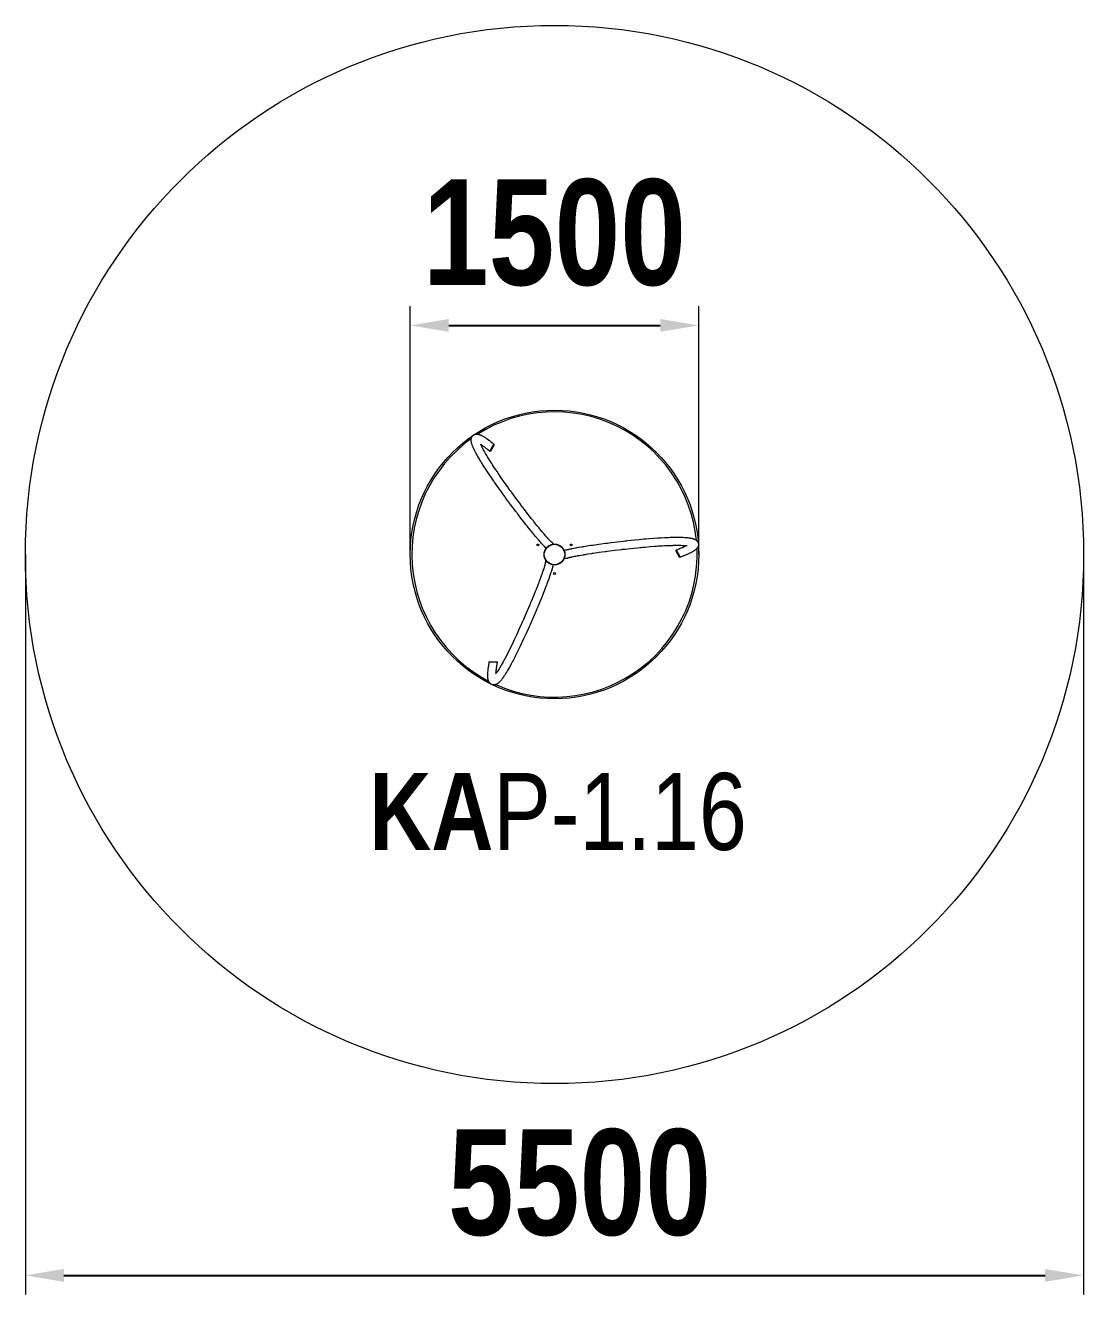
# Model space of a CAD drawing. Header units: millimetres. Extents: x -2750 to 2750, y -3847 to 2750.
import ezdxf

# ---------------------------------------------------------------- set-up
doc = ezdxf.new("R2010")
doc.units = ezdxf.units.MM
doc.layers.add('DiKom', color=7, linetype='Continuous')
doc.styles.add('style1', font='arialbd.ttf', dxfattribs={"width": 0.8})
doc.dimstyles.new('1-50', dxfattribs={"dimtxt": 550, "dimasz": 200, "dimexe": 100, "dimexo": 0, "dimgap": 200, "dimtad": 1, "dimtxsty": 'style1', "dimcen": 200, "dimclrd": 7, "dimclre": 7, "dimclrt": 7, "dimadec": 1, "dimazin": 2, "dimtfac": 1, "dimtmove": 0, "dimatfit": 2, "dimfxl": 1, "dimlwd": 25, "dimlwe": 18, "dimarcsym": 0})

# ---------------------------------------------------------------- blocks, each defined once
blk = doc.blocks.new('*D35')
at = {"layer": 'Defpoints', "color": 0, "transparency": 16777216}
for p in [(749.9, 1190.7), (-750.1, 0), (749.9, 0)]:
    blk.add_point(p, dxfattribs=at)
at = {"layer": 'DiKom', "color": 7, "lineweight": 18, "transparency": 16777216}
for p, q in [((-750.1, 0), (-750.1, 1290.7)), ((749.9, 0), (749.9, 1290.7))]:
    blk.add_line(p, q, dxfattribs=at)
at = {"layer": 'DiKom', "color": 7, "lineweight": 25, "transparency": 16777216}
blk.add_line((-550.1, 1190.7), (549.9, 1190.7), dxfattribs=at)
at = {"layer": 'DiKom', "color": 7, "transparency": 16777216}
for points in [[(-550.1, 1224), (-550.1, 1157.4), (-750.1, 1190.7)], [(549.9, 1224), (549.9, 1157.4), (749.9, 1190.7)]]:
    blk.add_solid(points, dxfattribs=at)
at = {"layer": 'DiKom', "color": 7, "transparency": 16777216, "insert": (-0.1, 1671.5), "char_height": 550, "attachment_point": 5, "style": 'style1'}
blk.add_mtext('1500', dxfattribs=at)
blk = doc.blocks.new('*D37')
at = {"layer": 'Defpoints', "color": 0, "transparency": 16777216}
for p in [(-2750.1, 0), (2749.9, 0), (2749.9, -3746.6)]:
    blk.add_point(p, dxfattribs=at)
at = {"layer": 'DiKom', "color": 7, "lineweight": 18, "transparency": 16777216}
for p, q in [((-2750.1, 0), (-2750.1, -3846.6)), ((2749.9, 0), (2749.9, -3846.6))]:
    blk.add_line(p, q, dxfattribs=at)
at = {"layer": 'DiKom', "color": 7, "lineweight": 25, "transparency": 16777216}
blk.add_line((-2550.1, -3746.6), (2549.9, -3746.6), dxfattribs=at)
at = {"layer": 'DiKom', "color": 7, "transparency": 16777216}
for points in [[(-2550.1, -3713.3), (-2550.1, -3780), (-2750.1, -3746.6)], [(2549.9, -3713.3), (2549.9, -3780), (2749.9, -3746.6)]]:
    blk.add_solid(points, dxfattribs=at)
at = {"layer": 'DiKom', "color": 7, "transparency": 16777216, "insert": (130.3, -3265.8), "char_height": 550, "attachment_point": 5, "style": 'style1'}
blk.add_mtext('5500', dxfattribs=at)

msp = doc.modelspace()

# ---------------------------------------------------------------- linework, layer by layer
at = {"layer": 'DiKom', "color": 7, "linetype": 'Continuous', "lineweight": 15}
for p, q in [((-433.346, 595.826), (-433.312, 597.217)), ((-433.346, 595.141), (-433.346, 595.826)), ((-433.342, 594.801), (-433.346, 595.141)), ((-433.339, 594.632), (-433.342, 594.801)), ((-433.337, 594.547), (-433.339, 594.632)), ((-433.285, 593.133), (-433.337, 594.547)), ((-433.312, 597.217), (-433.225, 598.66)), ((-433.225, 598.66), (-433.218, 598.741)), ((-433.218, 598.741), (-433.205, 598.903)), ((-433.205, 598.903), (-433.176, 599.23)), ((-433.176, 599.23), (-433.108, 599.889)), ((-433.108, 599.889), (-432.931, 601.23)), ((-432.931, 601.23), (-432.709, 602.531)), ((-432.709, 602.531), (-432.694, 602.61)), ((-432.694, 602.61), (-432.664, 602.767)), ((-432.664, 602.767), (-432.6, 603.082)), ((-432.6, 603.082), (-432.461, 603.717)), ((-432.461, 603.717), (-432.139, 605.006)), ((-432.139, 605.006), (-431.737, 606.358)), ((-431.737, 606.358), (-431.713, 606.433)), ((-431.713, 606.433), (-431.664, 606.583)), ((-431.664, 606.583), (-431.562, 606.885)), ((-431.562, 606.885), (-431.347, 607.492)), ((-431.347, 607.492), (-430.869, 608.716)), ((-430.869, 608.716), (-430.347, 609.893)), ((-430.347, 609.893), (-430.315, 609.963)), ((-430.315, 609.963), (-430.249, 610.101)), ((-430.249, 610.101), (-430.114, 610.379)), ((-430.114, 610.379), (-429.833, 610.935)), ((-429.833, 610.935), (-429.223, 612.045)), ((-429.223, 612.045), (-428.552, 613.148)), ((-428.552, 613.148), (-428.511, 613.212)), ((-428.511, 613.212), (-428.428, 613.339)), ((-428.428, 613.339), (-428.261, 613.592)), ((-428.261, 613.592), (-427.915, 614.097)), ((-427.915, 614.097), (-427.182, 615.095)), ((-427.182, 615.095), (-426.35, 616.122)), ((-426.35, 616.122), (-426.3, 616.18)), ((-426.3, 616.18), (-426.2, 616.296)), ((-426.2, 616.296), (-425.998, 616.527)), ((-425.998, 616.527), (-425.584, 616.984)), ((-425.584, 616.984), (-424.721, 617.874)), ((-424.721, 617.874), (-423.7, 618.829)), ((-423.7, 618.829), (-423.642, 618.881)), ((-423.642, 618.881), (-423.525, 618.983)), ((-423.525, 618.983), (-423.288, 619.187)), ((-423.288, 619.187), (-422.808, 619.586)), ((-422.808, 619.586), (-421.822, 620.351)), ((-421.822, 620.351), (-420.667, 621.159)), ((-420.667, 621.159), (-420.601, 621.202)), ((-420.601, 621.202), (-420.471, 621.287)), ((-420.471, 621.287), (-420.209, 621.455)), ((-420.209, 621.455), (-419.682, 621.78)), ((-419.682, 621.78), (-418.612, 622.391)), ((-418.612, 622.391), (-417.343, 623.037)), ((-417.343, 623.037), (-417.273, 623.07)), ((-417.273, 623.07), (-417.132, 623.136)), ((-417.132, 623.136), (-416.852, 623.265)), ((-416.852, 623.265), (-416.289, 623.512)), ((-416.289, 623.512), (-415.162, 623.963)), ((-415.162, 623.963), (-413.802, 624.435)), ((-413.802, 624.435), (-413.728, 624.459)), ((-413.728, 624.459), (-413.58, 624.505)), ((-413.58, 624.505), (-413.285, 624.595)), ((-413.285, 624.595), (-412.696, 624.764)), ((-412.696, 624.764), (-411.528, 625.06)), ((-411.528, 625.06), (-410.081, 625.357)), ((-410.081, 625.357), (-410.004, 625.371)), ((-410.004, 625.371), (-409.849, 625.398)), ((-409.849, 625.398), (-409.541, 625.449)), ((-409.541, 625.449), (-408.93, 625.542)), ((-408.93, 625.542), (-407.724, 625.687)), ((-407.724, 625.687), (-406.197, 625.805)), ((-406.197, 625.805), (-406.117, 625.81)), ((-406.117, 625.81), (-405.956, 625.817)), ((-405.956, 625.817), (-405.637, 625.831)), ((-405.637, 625.831), (-405.004, 625.848)), ((-405.004, 625.848), (-403.76, 625.847)), ((-403.76, 625.847), (-402.16, 625.782)), ((-402.16, 625.782), (-402.077, 625.777)), ((-402.077, 625.777), (-401.91, 625.765)), ((-401.91, 625.765), (-401.579, 625.741)), ((-401.579, 625.741), (-400.922, 625.684)), ((-400.922, 625.684), (-399.631, 625.538)), ((-399.631, 625.538), (-397.958, 625.287)), ((-397.958, 625.287), (-397.871, 625.272)), ((-397.871, 625.272), (-397.697, 625.241)), ((-397.697, 625.241), (-397.349, 625.178)), ((-397.349, 625.178), (-396.66, 625.045)), ((-396.66, 625.045), (-395.299, 624.75)), ((-395.299, 624.75), (-393.522, 624.304)), ((-393.522, 624.304), (-393.428, 624.278)), ((-393.428, 624.278), (-393.241, 624.227)), ((-393.241, 624.227), (-392.868, 624.123)), ((-392.868, 624.123), (-392.125, 623.907)), ((-392.125, 623.907), (-390.65, 623.446)), ((-390.65, 623.446), (-388.694, 622.772)), ((-388.694, 622.772), (-388.59, 622.734)), ((-388.59, 622.734), (-388.383, 622.658)), ((-388.383, 622.658), (-387.967, 622.504)), ((-387.967, 622.504), (-387.137, 622.187)), ((-387.137, 622.187), (-385.475, 621.52)), ((-385.475, 621.52), (-383.217, 620.546)), ((-383.217, 620.546), (-383.097, 620.492)), ((-383.097, 620.492), (-382.856, 620.384)), ((-382.856, 620.384), (-382.373, 620.164)), ((-382.373, 620.164), (-381.405, 619.713)), ((-381.405, 619.713), (-379.451, 618.767)), ((-379.451, 618.767), (-376.718, 617.367)), ((-376.718, 617.367), (-376.572, 617.29)), ((-376.572, 617.29), (-376.279, 617.135)), ((-376.279, 617.135), (-375.69, 616.82)), ((-375.69, 616.82), (-374.506, 616.175)), ((-374.506, 616.175), (-372.099, 614.824)), ((-372.099, 614.824), (-368.603, 612.768)), ((-368.603, 612.768), (-368.42, 612.657)), ((-368.42, 612.657), (-368.052, 612.435)), ((-368.052, 612.435), (-367.314, 611.984)), ((-367.314, 611.984), (-365.82, 611.061)), ((-365.82, 611.061), (-362.769, 609.125)), ((-362.769, 609.125), (-358.346, 606.212)), ((-358.346, 606.212), (-358.096, 606.044)), ((-358.096, 606.044), (-357.594, 605.706)), ((-357.594, 605.706), (-356.585, 605.02)), ((-356.585, 605.02), (-354.537, 603.614)), ((-354.537, 603.614), (-350.326, 600.655)), ((-350.326, 600.655), (-343.346, 595.576)), ((-343.346, 595.576), (-343.038, 595.347)), ((-343.038, 595.347), (-342.418, 594.886)), ((-342.418, 594.886), (-341.17, 593.952)), ((-341.17, 593.952), (-338.635, 592.041)), ((-433.187, 591.674), (-433.285, 593.133)), ((-433.123, 590.952), (-433.187, 591.674)), ((-433.087, 590.593), (-433.123, 590.952)), ((-433.068, 590.414), (-433.087, 590.593)), ((-433.059, 590.324), (-433.068, 590.414)), ((-432.868, 588.758), (-433.059, 590.324)), ((-432.633, 587.19), (-432.868, 588.758)), ((-432.502, 586.41), (-432.633, 587.19)), ((-432.432, 586.021), (-432.502, 586.41)), ((-432.397, 585.827), (-432.432, 586.021)), ((-432.379, 585.729), (-432.397, 585.827)), ((-432.062, 584.12), (-432.379, 585.729)), ((-431.677, 582.377), (-432.062, 584.12)), ((-431.469, 581.505), (-431.677, 582.377)), ((-431.361, 581.068), (-431.469, 581.505)), ((-431.306, 580.85), (-431.361, 581.068)), ((-431.279, 580.741), (-431.306, 580.85)), ((-430.792, 578.898), (-431.279, 580.741)), ((-430.211, 576.865), (-430.792, 578.898)), ((-429.902, 575.841), (-430.211, 576.865)), ((-429.743, 575.327), (-429.902, 575.841)), ((-429.662, 575.07), (-429.743, 575.327)), ((-429.621, 574.941), (-429.662, 575.07)), ((-428.911, 572.76), (-429.621, 574.941)), ((-428.066, 570.314), (-428.911, 572.76)), ((-427.62, 569.076), (-428.066, 570.314)), ((-427.391, 568.453), (-427.62, 569.076)), ((-427.275, 568.141), (-427.391, 568.453)), ((-427.217, 567.985), (-427.275, 568.141)), ((-426.297, 565.573), (-427.217, 567.985)), ((-425.038, 562.423), (-426.297, 565.573)), ((-424.375, 560.821), (-425.038, 562.423)), ((-424.036, 560.014), (-424.375, 560.821)), ((-423.864, 559.608), (-424.036, 560.014)), ((-423.777, 559.405), (-423.864, 559.608)), ((-422.346, 556.11), (-423.777, 559.405)), ((-420.405, 551.822), (-422.346, 556.11)), ((-419.384, 549.632), (-420.405, 551.822)), ((-418.86, 548.525), (-419.384, 549.632)), ((-418.595, 547.969), (-418.86, 548.525)), ((-418.462, 547.69), (-418.595, 547.969)), ((-416.241, 543.126), (-418.462, 547.69)), ((-413.254, 537.2), (-416.241, 543.126)), ((-411.682, 534.162), (-413.254, 537.2)), ((-410.877, 532.624), (-411.682, 534.162)), ((-410.47, 531.851), (-410.877, 532.624)), ((-410.265, 531.463), (-410.47, 531.851)), ((-406.694, 524.811), (-410.265, 531.463)), ((-382.366, 569.629), (-383.741, 572.662)), ((-383.741, 572.662), (-375.78, 567.218)), ((-380.781, 566.249), (-382.366, 569.629)), ((-379.944, 564.505), (-380.781, 566.249)), ((-379.514, 563.62), (-379.944, 564.505)), ((-379.297, 563.175), (-379.514, 563.62)), ((-379.187, 562.951), (-379.297, 563.175)), ((-377.579, 559.708), (-379.187, 562.951)), ((-375.184, 555.012), (-377.579, 559.708)), ((-375.78, 567.218), (-375.62, 567.104)), ((-375.62, 567.104), (-375.298, 566.876)), ((-375.298, 566.876), (-374.649, 566.415)), ((-373.923, 552.59), (-375.184, 555.012)), ((-374.649, 566.415), (-373.334, 565.473)), ((-373.276, 551.361), (-373.923, 552.59)), ((-373.334, 565.473), (-370.633, 563.513)), ((-372.949, 550.742), (-373.276, 551.361)), ((-372.785, 550.432), (-372.949, 550.742)), ((-369.993, 545.236), (-372.785, 550.432)), ((-370.633, 563.513), (-367.816, 561.433)), ((-366.214, 538.384), (-369.993, 545.236)), ((-367.816, 561.433), (-367.651, 561.31)), ((-367.651, 561.31), (-367.319, 561.063)), ((-367.319, 561.063), (-366.652, 560.564)), ((-366.652, 560.564), (-365.302, 559.55)), ((-364.225, 534.85), (-366.214, 538.384)), ((-365.302, 559.55), (-362.542, 557.454)), ((-363.207, 533.057), (-364.225, 534.85)), ((-362.692, 532.154), (-363.207, 533.057)), ((-362.433, 531.701), (-362.692, 532.154)), ((-362.542, 557.454), (-359.43, 555.06)), ((-358.345, 524.634), (-362.433, 531.701)), ((-359.43, 555.06), (-359.237, 554.91)), ((-359.237, 554.91), (-358.849, 554.609)), ((-358.849, 554.609), (-358.068, 554.001)), ((-358.068, 554.001), (-356.489, 552.767)), ((-356.489, 552.767), (-353.262, 550.221)), ((-353.262, 550.221), (-348.455, 546.374)), ((-348.455, 546.374), (-348.205, 546.172)), ((-348.205, 546.172), (-347.703, 545.766)), ((-347.703, 545.766), (-346.692, 544.947)), ((-346.692, 544.947), (-344.647, 543.283)), ((-344.647, 543.283), (-340.46, 539.845)), ((-340.46, 539.845), (-334.542, 534.92)), ((-338.635, 592.041), (-333.415, 588.034)), ((-333.415, 588.034), (-327.843, 583.666)), ((-327.843, 583.666), (-327.533, 583.42)), ((-327.533, 583.42), (-326.911, 582.927)), ((-326.911, 582.927), (-325.658, 581.93)), ((-325.658, 581.93), (-323.121, 579.898)), ((-323.121, 579.898), (-317.918, 575.68)), ((-317.918, 575.68), (-312.926, 571.577)), ((-402.186, 516.661), (-406.694, 524.811)), ((-399.819, 512.476), (-402.186, 516.661)), ((-398.609, 510.357), (-399.819, 512.476)), ((-397.997, 509.29), (-398.609, 510.357)), ((-397.689, 508.756), (-397.997, 509.29)), ((-392.481, 499.823), (-397.689, 508.756)), ((-385.814, 488.668), (-392.481, 499.823)), ((-382.329, 482.943), (-385.814, 488.668)), ((-380.55, 480.045), (-382.329, 482.943)), ((-379.652, 478.588), (-380.55, 480.045)), ((-379.2, 477.857), (-379.652, 478.588)), ((-371.905, 466.172), (-379.2, 477.857)), ((-361.978, 450.603), (-371.905, 466.172)), ((-352.442, 514.663), (-358.345, 524.634)), ((-349.344, 509.525), (-352.442, 514.663)), ((-347.76, 506.92), (-349.344, 509.525)), ((-346.959, 505.608), (-347.76, 506.92)), ((-346.557, 504.95), (-346.959, 505.608)), ((-339.793, 494.015), (-346.557, 504.95)), ((-330.672, 479.584), (-339.793, 494.015)), ((-325.91, 472.17), (-330.672, 479.584)), ((-323.481, 468.417), (-325.91, 472.17)), ((-322.255, 466.529), (-323.481, 468.417)), ((-321.639, 465.582), (-322.255, 466.529)), ((-312.851, 452.19), (-321.639, 465.582)), ((-356.814, 442.632), (-361.978, 450.603)), ((-354.184, 438.602), (-356.814, 442.632)), ((-352.858, 436.577), (-354.184, 438.602)), ((-352.192, 435.562), (-352.858, 436.577)), ((-341.371, 419.225), (-352.192, 435.562)), ((-326.619, 397.368), (-341.371, 419.225)), ((-319.003, 386.243), (-326.619, 397.368)), ((-298.588, 430.857), (-312.851, 452.19)), ((-291.186, 419.954), (-298.588, 430.857)), ((-287.423, 414.451), (-291.186, 419.954)), ((-285.528, 411.688), (-287.423, 414.451)), ((-284.576, 410.304), (-285.528, 411.688)), ((-284.059, 409.552), (-284.576, 410.304)), ((-261.14, 376.651), (-284.059, 409.552)), ((-315.14, 380.639), (-319.003, 386.243)), ((-313.195, 377.827), (-315.14, 380.639)), ((-312.22, 376.419), (-313.195, 377.827)), ((-291.061, 346.213), (-312.22, 376.419)), ((-275.933, 324.98), (-291.061, 346.213)), ((-244.824, 353.676), (-261.14, 376.651)), ((-234.953, 339.933), (-244.824, 353.676)), ((-229.982, 333.054), (-234.953, 339.933)), ((-227.488, 329.614), (-229.982, 333.054)), ((-264.672, 309.35), (-275.933, 324.98)), ((-258.955, 301.469), (-264.672, 309.35)), ((-256.088, 297.53), (-258.955, 301.469)), ((-254.653, 295.561), (-256.088, 297.53)), ((-253.935, 294.577), (-254.653, 295.561)), ((-243.842, 280.801), (-253.935, 294.577)), ((-228.876, 260.561), (-243.842, 280.801)), ((-226.24, 327.894), (-227.488, 329.614)), ((-221.762, 321.74), (-226.24, 327.894)), ((-212.615, 309.233), (-221.762, 321.74)), ((-200.228, 292.434), (-212.615, 309.233)), ((-180.638, 266.173), (-200.228, 292.434)), ((-170.883, 253.234), (-180.638, 266.173)), ((-210.335, 235.785), (-228.876, 260.561)), ((-201.112, 223.583), (-210.335, 235.785)), ((-196.52, 217.537), (-201.112, 223.583)), ((-194.229, 214.529), (-196.52, 217.537)), ((-193.086, 213.03), (-194.229, 214.529)), ((-190.359, 209.458), (-193.086, 213.03)), ((-168.029, 180.482), (-190.359, 209.458)), ((-166.025, 246.824), (-170.883, 253.234)), ((-163.602, 243.636), (-166.025, 246.824)), ((-162.393, 242.046), (-163.602, 243.636)), ((-157.121, 235.134), (-162.393, 242.046)), ((-135.13, 206.593), (-157.121, 235.134)), ((-120.51, 187.889), (-135.13, 206.593)), ((-154.202, 162.79), (-168.029, 180.482)), ((-147.42, 154.186), (-154.202, 162.79)), ((-144.065, 149.949), (-147.42, 154.186)), ((-142.398, 147.848), (-144.065, 149.949)), ((-141.566, 146.801), (-142.398, 147.848)), ((-126.746, 128.288), (-141.566, 146.801)), ((-113.355, 178.82), (-120.51, 187.889)), ((-109.821, 174.362), (-113.355, 178.82)), ((-108.065, 172.152), (-109.821, 174.362)), ((-107.19, 171.053), (-108.065, 172.152)), ((-91.501, 151.495), (-107.19, 171.053)), ((-82.28, 140.154), (-91.501, 151.495)), ((-77.792, 134.68), (-82.28, 140.154)), ((-75.58, 131.995), (-77.792, 134.68)), ((-74.482, 130.665), (-75.58, 131.995)), ((-117.612, 117.02), (-126.746, 128.288)), ((-113.152, 111.562), (-117.612, 117.02)), ((-110.95, 108.878), (-113.152, 111.562)), ((-109.856, 107.547), (-110.95, 108.878)), ((-109.311, 106.885), (-109.856, 107.547)), ((-98.661, 94.047), (-109.311, 106.885)), ((-92.368, 86.56), (-98.661, 94.047)), ((-89.301, 82.941), (-92.368, 86.56)), ((-87.788, 81.164), (-89.301, 82.941)), ((-87.037, 80.283), (-87.788, 81.164)), ((-86.663, 79.845), (-87.037, 80.283)), ((-79.862, 71.943), (-86.663, 79.845)), ((-75.472, 66.909), (-79.862, 71.943)), ((-73.332, 64.477), (-75.472, 66.909)), ((-73.936, 130.004), (-74.482, 130.665)), ((-63.916, 117.975), (-73.936, 130.004)), ((-57.6, 110.496), (-63.916, 117.975)), ((-54.537, 106.901), (-57.6, 110.496)), ((-53.031, 105.141), (-54.537, 106.901)), ((-52.284, 104.27), (-53.031, 105.141)), ((-51.912, 103.837), (-52.284, 104.27)), ((-44.665, 95.48), (-51.912, 103.837)), ((-40.341, 90.571), (-44.665, 95.48)), ((-38.251, 88.222), (-40.341, 90.571)), ((-37.224, 87.073), (-38.251, 88.222)), ((-36.715, 86.506), (-37.224, 87.073)), ((-36.462, 86.224), (-36.715, 86.506)), ((-32.169, 81.488), (-36.462, 86.224)), ((-29.058, 78.113), (-32.169, 81.488)), ((-27.56, 76.506), (-29.058, 78.113)), ((-26.825, 75.724), (-27.56, 76.506)), ((-26.461, 75.338), (-26.825, 75.724)), ((-26.28, 75.146), (-26.461, 75.338)), ((-22.986, 71.694), (-26.28, 75.146)), ((-20.559, 69.208), (-22.986, 71.694)), ((-19.404, 68.043), (-20.559, 69.208)), ((-18.841, 67.482), (-19.404, 68.043)), ((-18.564, 67.206), (-18.841, 67.482)), ((-18.426, 67.069), (-18.564, 67.206)), ((-16.773, 65.448), (-18.426, 67.069)), ((296.395, 62.536), (325.986, 66.154)), ((325.986, 66.154), (356.819, 69.729)), ((356.819, 69.729), (367.35, 70.903)), ((367.35, 70.903), (369.343, 71.123)), ((369.343, 71.123), (373.331, 71.56)), ((373.331, 71.56), (381.31, 72.424)), ((381.31, 72.424), (396.907, 74.073)), ((396.907, 74.073), (415.096, 75.927)), ((415.096, 75.927), (439.334, 78.278)), ((439.334, 78.278), (464.556, 80.568)), ((464.556, 80.568), (466.256, 80.717)), ((466.256, 80.717), (469.652, 81.011)), ((469.652, 81.011), (476.419, 81.587)), ((476.419, 81.587), (489.849, 82.692)), ((489.849, 82.692), (516.227, 84.7)), ((516.227, 84.7), (535.877, 86.041)), ((535.877, 86.041), (537.106, 86.12)), ((537.106, 86.12), (539.559, 86.276)), ((539.559, 86.276), (544.439, 86.579)), ((544.439, 86.579), (554.09, 87.15)), ((554.09, 87.15), (572.929, 88.142)), ((572.929, 88.142), (587.353, 88.78)), ((587.353, 88.78), (588.245, 88.815)), ((588.245, 88.815), (590.024, 88.885)), ((590.024, 88.885), (593.558, 89.017)), ((593.558, 89.017), (600.537, 89.256)), ((600.537, 89.256), (614.12, 89.625)), ((614.12, 89.625), (625.159, 89.82)), ((625.159, 89.82), (625.814, 89.828)), ((625.814, 89.828), (627.118, 89.844)), ((627.118, 89.844), (629.709, 89.869)), ((629.709, 89.869), (634.82, 89.901)), ((634.82, 89.901), (644.751, 89.884)), ((644.751, 89.884), (652.935, 89.782)), ((652.935, 89.782), (653.417, 89.773)), ((653.417, 89.773), (654.377, 89.755)), ((654.377, 89.755), (656.286, 89.714)), ((656.286, 89.714), (660.05, 89.618)), ((660.05, 89.618), (667.361, 89.365)), ((667.361, 89.365), (673.481, 89.078)), ((673.481, 89.078), (673.839, 89.059)), ((673.839, 89.059), (674.553, 89.02)), ((674.553, 89.02), (675.97, 88.939)), ((675.97, 88.939), (678.766, 88.766)), ((678.766, 88.766), (684.203, 88.374)), ((684.203, 88.374), (688.794, 87.978)), ((688.794, 87.978), (689.062, 87.952)), ((689.062, 87.952), (689.598, 87.901)), ((689.598, 87.901), (690.662, 87.797)), ((690.662, 87.797), (692.763, 87.579)), ((692.763, 87.579), (696.858, 87.107)), ((696.858, 87.107), (700.356, 86.646)), ((700.356, 86.646), (700.561, 86.617)), ((700.561, 86.617), (700.969, 86.559)), ((700.969, 86.559), (701.782, 86.441)), ((701.782, 86.441), (703.388, 86.198)), ((703.388, 86.198), (706.529, 85.679)), ((706.529, 85.679), (709.244, 85.179)), ((709.244, 85.179), (709.401, 85.149)), ((709.401, 85.149), (709.714, 85.087)), ((709.714, 85.087), (710.337, 84.963)), ((710.337, 84.963), (711.572, 84.708)), ((711.572, 84.708), (713.998, 84.168)), ((713.998, 84.168), (715.988, 83.683)), ((715.988, 83.683), (716.111, 83.652)), ((716.111, 83.652), (716.356, 83.589)), ((716.356, 83.589), (716.845, 83.462)), ((716.845, 83.462), (717.817, 83.202)), ((717.817, 83.202), (719.736, 82.653)), ((719.736, 82.653), (721.425, 82.129)), ((721.425, 82.129), (721.525, 82.096)), ((721.525, 82.096), (721.726, 82.031)), ((721.726, 82.031), (722.128, 81.898)), ((722.128, 81.898), (722.928, 81.627)), ((722.928, 81.627), (724.516, 81.055)), ((724.516, 81.055), (725.94, 80.502)), ((725.94, 80.502), (726.028, 80.467)), ((726.028, 80.467), (726.202, 80.396)), ((726.202, 80.396), (726.551, 80.253)), ((726.551, 80.253), (727.247, 79.958)), ((727.247, 79.958), (728.636, 79.337)), ((728.636, 79.337), (730.035, 78.66)), ((730.035, 78.66), (730.113, 78.621)), ((730.113, 78.621), (730.269, 78.541)), ((730.269, 78.541), (730.582, 78.38)), ((730.582, 78.38), (731.208, 78.049)), ((731.208, 78.049), (732.46, 77.348)), ((732.46, 77.348), (733.651, 76.628)), ((733.651, 76.628), (733.719, 76.585)), ((733.719, 76.585), (733.857, 76.498)), ((733.857, 76.498), (734.131, 76.322)), ((734.131, 76.322), (734.68, 75.959)), ((734.68, 75.959), (735.779, 75.193)), ((735.779, 75.193), (736.784, 74.437)), ((736.784, 74.437), (736.844, 74.39)), ((736.844, 74.39), (736.964, 74.296)), ((736.964, 74.296), (737.205, 74.104)), ((737.205, 74.104), (737.686, 73.711)), ((737.686, 73.711), (738.644, 72.88)), ((738.644, 72.88), (739.56, 72.023)), ((739.56, 72.023), (739.612, 71.972)), ((739.612, 71.972), (739.717, 71.869)), ((739.717, 71.869), (739.925, 71.662)), ((739.925, 71.662), (740.341, 71.236)), ((740.341, 71.236), (741.163, 70.344)), ((741.163, 70.344), (741.919, 69.458)), ((741.919, 69.458), (741.964, 69.402)), ((741.964, 69.402), (742.054, 69.291)), ((742.054, 69.291), (742.234, 69.066)), ((742.234, 69.066), (742.591, 68.606)), ((742.591, 68.606), (743.289, 67.648)), ((743.289, 67.648), (743.997, 66.584)), ((743.997, 66.584), (744.036, 66.523)), ((744.036, 66.523), (744.112, 66.401)), ((744.112, 66.401), (744.264, 66.154)), ((744.264, 66.154), (744.562, 65.653)), ((-72.276, 63.282), (-73.332, 64.477)), ((-71.752, 62.69), (-72.276, 63.282)), ((-71.491, 62.395), (-71.752, 62.69)), ((-66.867, 57.225), (-71.491, 62.395)), ((-63.47, 53.48), (-66.867, 57.225)), ((-61.815, 51.676), (-63.47, 53.48)), ((-60.999, 50.79), (-61.815, 51.676)), ((-60.594, 50.352), (-60.999, 50.79)), ((-60.392, 50.134), (-60.594, 50.352)), ((-57.185, 46.7), (-60.392, 50.134)), ((-54.108, 43.463), (-57.185, 46.7)), ((-52.614, 41.916), (-54.108, 43.463)), ((-51.879, 41.16), (-52.614, 41.916)), ((-51.514, 40.786), (-51.879, 41.16)), ((-51.332, 40.601), (-51.514, 40.786)), ((-49.532, 38.777), (-51.332, 40.601)), ((-42.382, 31.856), (-49.532, 38.777)), ((-12.555, 61.499), (-16.773, 65.448)), ((-12.555, 61.499), (-3.77, 52.822)), ((48.73, 20.652), (58.331, 23.392)), ((58.331, 23.392), (59.989, 23.827)), ((59.989, 23.827), (60.224, 23.888)), ((60.224, 23.888), (60.696, 24.01)), ((60.696, 24.01), (61.65, 24.254)), ((61.65, 24.254), (63.594, 24.743)), ((63.594, 24.743), (67.634, 25.728)), ((67.634, 25.728), (71.934, 26.737)), ((71.934, 26.737), (72.205, 26.799)), ((72.205, 26.799), (72.749, 26.924)), ((72.749, 26.924), (73.847, 27.174)), ((73.847, 27.174), (76.08, 27.676)), ((76.08, 27.676), (80.692, 28.689)), ((80.692, 28.689), (87.062, 30.039)), ((87.062, 30.039), (87.424, 30.115)), ((87.424, 30.115), (88.15, 30.265)), ((88.15, 30.265), (89.615, 30.567)), ((89.615, 30.567), (92.592, 31.173)), ((92.592, 31.173), (98.732, 32.395)), ((98.732, 32.395), (108.38, 34.249)), ((108.38, 34.249), (108.915, 34.349)), ((108.915, 34.349), (109.99, 34.551)), ((109.99, 34.551), (112.157, 34.955)), ((112.157, 34.955), (116.564, 35.767)), ((116.564, 35.767), (125.658, 37.403)), ((125.658, 37.403), (141.335, 40.119)), ((141.335, 40.119), (142.14, 40.255)), ((142.14, 40.255), (143.755, 40.527)), ((143.755, 40.527), (147.011, 41.073)), ((147.011, 41.073), (153.627, 42.167)), ((153.627, 42.167), (167.258, 44.367)), ((154.677, -0.229), (160.704, 0.767)), ((160.704, 0.767), (173.112, 2.771)), ((167.258, 44.367), (189.633, 47.838)), ((173.112, 2.771), (193.867, 5.999)), ((189.633, 47.838), (190.894, 48.029)), ((190.894, 48.029), (193.427, 48.41)), ((193.427, 48.41), (198.532, 49.174)), ((193.867, 5.999), (194.986, 6.169)), ((194.986, 6.169), (197.231, 6.51)), ((197.231, 6.51), (201.754, 7.19)), ((198.532, 49.174), (208.888, 50.701)), ((201.754, 7.19), (210.925, 8.551)), ((208.888, 50.701), (230.152, 53.745)), ((210.925, 8.551), (229.738, 11.27)), ((229.738, 11.27), (262.441, 15.782)), ((230.152, 53.745), (264.708, 58.455)), ((262.441, 15.782), (264.031, 15.995)), ((264.031, 15.995), (267.22, 16.42)), ((264.708, 58.455), (269.179, 59.044)), ((267.22, 16.42), (273.629, 17.268)), ((269.179, 59.044), (270.974, 59.279)), ((270.974, 59.279), (274.573, 59.749)), ((273.629, 17.268), (286.567, 18.951)), ((274.573, 59.749), (281.805, 60.684)), ((281.805, 60.684), (296.395, 62.536)), ((286.567, 18.951), (312.849, 22.257)), ((312.849, 22.257), (350.46, 26.733)), ((350.46, 26.733), (352.304, 26.945)), ((352.304, 26.945), (354.165, 27.158)), ((354.165, 27.158), (357.889, 27.582)), ((357.889, 27.582), (365.347, 28.422)), ((365.347, 28.422), (380.286, 30.069)), ((380.286, 30.069), (395.067, 31.651)), ((395.067, 31.651), (411.449, 33.347)), ((411.449, 33.347), (432.76, 35.461)), ((432.76, 35.461), (445.213, 36.645)), ((445.213, 36.645), (446.916, 36.804)), ((446.916, 36.804), (450.318, 37.119)), ((450.318, 37.119), (457.104, 37.739)), ((457.104, 37.739), (470.591, 38.936)), ((470.591, 38.936), (497.162, 41.142)), ((497.162, 41.142), (520.432, 42.894)), ((520.432, 42.894), (521.723, 42.986)), ((521.723, 42.986), (524.299, 43.167)), ((524.299, 43.167), (529.424, 43.521)), ((529.424, 43.521), (539.563, 44.192)), ((539.563, 44.192), (559.365, 45.381)), ((559.365, 45.381), (574.026, 46.146)), ((574.026, 46.146), (574.959, 46.191)), ((574.959, 46.191), (576.819, 46.28)), ((576.819, 46.28), (580.517, 46.45)), ((580.517, 46.45), (587.816, 46.764)), ((587.816, 46.764), (602.01, 47.282)), ((602.01, 47.282), (613.722, 47.606)), ((613.722, 47.606), (614.395, 47.621)), ((614.395, 47.621), (615.737, 47.651)), ((615.737, 47.651), (618.401, 47.705)), ((618.401, 47.705), (623.651, 47.795)), ((623.651, 47.795), (633.831, 47.897)), ((637.872, 24.864), (630.476, 22.138)), ((633.831, 47.897), (641.638, 47.901)), ((642.962, 26.78), (637.872, 24.864)), ((641.638, 47.901), (642.145, 47.899)), ((642.145, 47.899), (643.154, 47.894)), ((645.435, 27.723), (642.962, 26.78)), ((643.154, 47.894), (645.157, 47.88)), ((645.157, 47.88), (649.096, 47.837)), ((646.654, 28.191), (645.435, 27.723)), ((647.258, 28.424), (646.654, 28.191)), ((647.56, 28.54), (647.258, 28.424)), ((653.345, 30.801), (647.56, 28.54)), ((649.096, 47.837), (656.708, 47.692)), ((657.099, 32.299), (653.345, 30.801)), ((656.708, 47.692), (664.19, 47.458)), ((658.927, 33.037), (657.099, 32.299)), ((659.828, 33.404), (658.927, 33.037)), ((660.276, 33.587), (659.828, 33.404)), ((660.499, 33.678), (660.276, 33.587)), ((663.945, 35.1), (660.499, 33.678)), ((667.095, 36.423), (663.945, 35.1)), ((664.19, 47.458), (664.552, 47.444)), ((664.552, 47.444), (665.272, 47.416)), ((665.272, 47.416), (666.701, 47.356)), ((666.701, 47.356), (669.507, 47.227)), ((668.628, 37.076), (667.095, 36.423)), ((669.383, 37.4), (668.628, 37.076)), ((669.758, 37.561), (669.383, 37.4)), ((669.507, 47.227), (674.909, 46.927)), ((669.945, 37.642), (669.758, 37.561)), ((673.095, 39.014), (669.945, 37.642)), ((676.171, 40.384), (673.095, 39.014)), ((674.909, 46.927), (678.277, 46.702)), ((677.657, 41.057), (676.171, 40.384)), ((678.387, 41.39), (677.657, 41.057)), ((678.277, 46.702), (678.512, 46.685)), ((678.749, 41.556), (678.387, 41.39)), ((678.512, 46.685), (678.98, 46.651)), ((678.929, 41.639), (678.749, 41.556)), ((687.762, 45.875), (678.929, 41.639)), ((678.98, 46.651), (679.908, 46.582)), ((679.908, 46.582), (681.734, 46.437)), ((681.734, 46.437), (685.257, 46.125)), ((685.257, 46.125), (687.762, 45.875)), ((689.038, 0.145), (687.752, -0.416)), ((689.675, 0.424), (689.038, 0.145)), ((689.992, 0.564), (689.675, 0.424)), ((696.148, 3.329), (689.992, 0.564)), ((700.293, 5.263), (696.148, 3.329)), ((702.292, 6.218), (700.293, 5.263)), ((703.273, 6.694), (702.292, 6.218)), ((703.76, 6.931), (703.273, 6.694)), ((704.002, 7.049), (703.76, 6.931)), ((708.554, 9.327), (704.002, 7.049)), ((711.6, 10.913), (708.554, 9.327)), ((713.073, 11.701), (711.6, 10.913)), ((713.798, 12.094), (713.073, 11.701)), ((714.157, 12.29), (713.798, 12.094)), ((714.336, 12.388), (714.157, 12.29)), ((717.656, 14.25), (714.336, 12.388)), ((719.927, 15.579), (717.656, 14.25)), ((721.03, 16.243), (719.927, 15.579)), ((721.573, 16.574), (721.03, 16.243)), ((721.843, 16.74), (721.573, 16.574)), ((721.977, 16.823), (721.843, 16.74)), ((724.461, 18.395), (721.977, 16.823)), ((726.205, 19.549), (724.461, 18.395)), ((727.056, 20.129), (726.205, 19.549)), ((727.476, 20.419), (727.056, 20.129)), ((727.684, 20.565), (727.476, 20.419)), ((727.788, 20.638), (727.684, 20.565)), ((729.705, 22.017), (727.788, 20.638)), ((731.085, 23.058), (729.705, 22.017)), ((731.761, 23.584), (731.085, 23.058)), ((732.095, 23.849), (731.761, 23.584)), ((732.262, 23.982), (732.095, 23.849)), ((732.345, 24.049), (732.262, 23.982)), ((733.872, 25.31), (732.345, 24.049)), ((734.993, 26.285), (733.872, 25.31)), ((735.544, 26.781), (734.993, 26.285)), ((735.817, 27.032), (735.544, 26.781)), ((735.953, 27.158), (735.817, 27.032)), ((736.021, 27.221), (735.953, 27.158)), ((737.276, 28.425), (736.021, 27.221)), ((738.204, 29.368), (737.276, 28.425)), ((738.661, 29.851), (738.204, 29.368)), ((738.888, 30.096), (738.661, 29.851)), ((739.001, 30.219), (738.888, 30.096)), ((739.057, 30.281), (739.001, 30.219)), ((740.104, 31.469), (739.057, 30.281)), ((740.878, 32.406), (740.104, 31.469)), ((741.259, 32.888), (740.878, 32.406)), ((741.448, 33.133), (741.259, 32.888)), ((741.542, 33.256), (741.448, 33.133)), ((741.589, 33.318), (741.542, 33.256)), ((742.458, 34.51), (741.589, 33.318)), ((743.101, 35.458), (742.458, 34.51)), ((743.415, 35.946), (743.101, 35.458)), ((743.571, 36.194), (743.415, 35.946)), ((743.648, 36.319), (743.571, 36.194)), ((743.687, 36.382), (743.648, 36.319)), ((744.391, 37.584), (743.687, 36.382)), ((744.913, 38.555), (744.391, 37.584)), ((744.562, 65.653), (745.136, 64.617)), ((745.166, 39.055), (744.913, 38.555)), ((745.136, 64.617), (745.688, 63.507)), ((745.29, 39.309), (745.166, 39.055)), ((745.352, 39.437), (745.29, 39.309)), ((745.382, 39.501), (745.352, 39.437)), ((745.929, 40.715), (745.382, 39.501)), ((745.688, 63.507), (745.72, 63.44)), ((745.72, 63.44), (745.782, 63.306)), ((745.782, 63.306), (745.904, 63.037)), ((745.904, 63.037), (746.141, 62.492)), ((746.337, 41.722), (745.929, 40.715)), ((746.141, 62.492), (746.583, 61.376)), ((746.531, 42.24), (746.337, 41.722)), ((746.625, 42.502), (746.531, 42.24)), ((746.583, 61.376), (747.006, 60.147)), ((746.671, 42.634), (746.625, 42.502)), ((746.694, 42.7), (746.671, 42.634)), ((747.086, 43.917), (746.694, 42.7)), ((747.006, 60.147), (747.029, 60.073)), ((747.029, 60.073), (747.074, 59.928)), ((747.074, 59.928), (747.162, 59.638)), ((747.382, 44.982), (747.086, 43.917)), ((747.162, 59.638), (747.328, 59.053)), ((747.328, 59.053), (747.621, 57.868)), ((747.516, 45.526), (747.382, 44.982)), ((747.58, 45.801), (747.516, 45.526)), ((747.611, 45.94), (747.58, 45.801)), ((747.626, 46.01), (747.611, 45.94)), ((747.621, 57.868), (747.87, 56.619)), ((747.865, 47.227), (747.626, 46.01)), ((748.038, 48.364), (747.865, 47.227)), ((747.87, 56.619), (747.884, 56.541)), ((747.884, 56.541), (747.909, 56.391)), ((747.909, 56.391), (747.957, 56.09)), ((747.957, 56.09), (748.043, 55.487)), ((748.108, 48.942), (748.038, 48.364)), ((748.043, 55.487), (748.175, 54.277)), ((748.138, 49.233), (748.108, 48.942)), ((748.153, 49.379), (748.138, 49.233)), ((748.16, 49.454), (748.153, 49.379)), ((748.245, 50.696), (748.16, 49.454)), ((748.175, 54.277), (748.253, 53.016)), ((748.274, 51.887), (748.245, 50.696)), ((748.253, 53.016), (748.256, 52.939)), ((748.256, 52.939), (748.261, 52.788)), ((748.261, 52.788), (748.269, 52.487)), ((748.269, 52.487), (748.274, 51.887)), ((-53.051, -63.591), (-54.367, -67.825)), ((-52.433, -61.56), (-53.051, -63.591)), ((-52.134, -60.566), (-52.433, -61.56)), ((-51.987, -60.075), (-52.134, -60.566)), ((-51.914, -59.831), (-51.987, -60.075)), ((-50.623, -55.406), (-51.914, -59.831)), ((-49.714, -52.157), (-50.623, -55.406)), ((-49.297, -50.619), (-49.714, -52.157)), ((-49.098, -49.873), (-49.297, -50.619)), ((-49.001, -49.505), (-49.098, -49.873)), ((-48.953, -49.322), (-49.001, -49.505)), ((-48.423, -47.263), (-48.953, -49.322)), ((-47.114, -41.642), (-48.423, -47.263)), ((-47.114, -41.642), (-43.992, -29.695)), ((-9.807, -65.419), (-10.091, -66.424)), ((-9.668, -64.92), (-9.807, -65.419)), ((-9.598, -64.672), (-9.668, -64.92)), ((-8.948, -62.309), (-9.598, -64.672)), ((-6.529, -52.651), (-8.948, -62.309)), ((59.488, -20.001), (47.581, -23.27)), ((59.488, -20.001), (64.975, -18.334)), ((64.975, -18.334), (66.477, -17.913)), ((66.477, -17.913), (66.631, -17.87)), ((66.631, -17.87), (66.94, -17.785)), ((66.94, -17.785), (67.569, -17.614)), ((67.569, -17.614), (68.861, -17.267)), ((68.861, -17.267), (71.586, -16.556)), ((71.586, -16.556), (74.474, -15.831)), ((74.474, -15.831), (74.656, -15.786)), ((74.656, -15.786), (75.023, -15.696)), ((75.023, -15.696), (75.763, -15.515)), ((75.763, -15.515), (77.275, -15.151)), ((77.275, -15.151), (80.416, -14.41)), ((80.416, -14.41), (84.587, -13.458)), ((84.587, -13.458), (84.828, -13.404)), ((84.828, -13.404), (85.313, -13.296)), ((85.313, -13.296), (86.29, -13.079)), ((86.29, -13.079), (88.281, -12.642)), ((88.281, -12.642), (92.4, -11.756)), ((92.4, -11.756), (98.698, -10.444)), ((98.698, -10.444), (99.046, -10.373)), ((99.046, -10.373), (99.745, -10.231)), ((99.745, -10.231), (101.156, -9.945)), ((101.156, -9.945), (104.026, -9.371)), ((104.026, -9.371), (109.96, -8.207)), ((109.96, -8.207), (119.756, -6.352)), ((119.756, -6.352), (120.261, -6.258)), ((120.261, -6.258), (121.274, -6.071)), ((121.274, -6.071), (123.318, -5.695)), ((123.318, -5.695), (127.473, -4.939)), ((127.473, -4.939), (136.047, -3.412)), ((136.047, -3.412), (149.504, -1.096)), ((149.504, -1.096), (150.237, -0.972)), ((150.237, -0.972), (151.709, -0.725)), ((151.709, -0.725), (154.677, -0.229)), ((659.655, -11.805), (651.414, -14.91)), ((666.318, -9.229), (659.655, -11.805)), ((669.534, -7.961), (666.318, -9.229)), ((671.113, -7.332), (669.534, -7.961)), ((671.896, -7.019), (671.113, -7.332)), ((672.286, -6.863), (671.896, -7.019)), ((679.692, -3.839), (672.286, -6.863)), ((685.131, -1.546), (679.692, -3.839)), ((687.752, -0.416), (685.131, -1.546)), ((-76.542, -131.173), (-78.913, -137.497)), ((-75.383, -128.062), (-76.542, -131.173)), ((-74.81, -126.52), (-75.383, -128.062)), ((-74.525, -125.752), (-74.81, -126.52)), ((-69.384, -111.715), (-74.525, -125.752)), ((-66.219, -102.892), (-69.384, -111.715)), ((-64.711, -98.628), (-66.219, -102.892)), ((-63.976, -96.534), (-64.711, -98.628)), ((-63.613, -95.497), (-63.976, -96.534)), ((-63.432, -94.981), (-63.613, -95.497)), ((-59.987, -84.966), (-63.432, -94.981)), ((-57.987, -79.004), (-59.987, -84.966)), ((-57.039, -76.132), (-57.987, -79.004)), ((-56.579, -74.724), (-57.039, -76.132)), ((-56.352, -74.027), (-56.579, -74.724)), ((-56.239, -73.68), (-56.352, -74.027)), ((-54.367, -67.825), (-56.239, -73.68)), ((-31.903, -131.541), (-37.598, -146.943)), ((-28.618, -122.478), (-31.903, -131.541)), ((-27.043, -118.076), (-28.618, -122.478)), ((-26.272, -115.908), (-27.043, -118.076)), ((-25.891, -114.832), (-26.272, -115.908)), ((-25.701, -114.296), (-25.891, -114.832)), ((-22.311, -104.593), (-25.701, -114.296)), ((-20.178, -98.354), (-22.311, -104.593)), ((-19.156, -95.323), (-20.178, -98.354)), ((-18.656, -93.83), (-19.156, -95.323)), ((-18.409, -93.089), (-18.656, -93.83)), ((-18.286, -92.72), (-18.409, -93.089)), ((-16.152, -86.217), (-18.286, -92.72)), ((-14.627, -81.455), (-16.152, -86.217)), ((-13.9, -79.145), (-14.627, -81.455)), ((-13.546, -78.008), (-13.9, -79.145)), ((-13.371, -77.444), (-13.546, -78.008)), ((-13.284, -77.163), (-13.371, -77.444)), ((-11.929, -72.714), (-13.284, -77.163)), ((-10.679, -68.472), (-11.929, -72.714)), ((-10.091, -66.424), (-10.679, -68.472)), ((-99.871, -191.509), (-108.18, -212.207)), ((-95.874, -181.423), (-99.871, -191.509)), ((-93.916, -176.452), (-95.874, -181.423)), ((-92.948, -173.985), (-93.916, -176.452)), ((-92.467, -172.756), (-92.948, -173.985)), ((-83.865, -150.538), (-92.467, -172.756)), ((-78.913, -137.497), (-83.865, -150.538)), ((-57.164, -197.747), (-59.116, -202.679)), ((-56.198, -195.298), (-57.164, -197.747)), ((-55.717, -194.077), (-56.198, -195.298)), ((-47.25, -172.348), (-55.717, -194.077)), ((-42.147, -159.011), (-47.25, -172.348)), ((-39.692, -152.52), (-42.147, -159.011)), ((-38.489, -149.321), (-39.692, -152.52)), ((-37.894, -147.734), (-38.489, -149.321)), ((-37.598, -146.943), (-37.894, -147.734)), ((-128.887, -262.474), (-134.789, -276.499)), ((-125.977, -255.512), (-128.887, -262.474)), ((-124.533, -252.046), (-125.977, -255.512)), ((-123.814, -250.317), (-124.533, -252.046)), ((-121.261, -244.162), (-123.814, -250.317)), ((-108.18, -212.207), (-121.261, -244.162)), ((-71.335, -233.113), (-85.054, -266.494)), ((-63.095, -212.669), (-71.335, -233.113)), ((-59.116, -202.679), (-63.095, -212.669)), ((-157.673, -329.74), (-163.713, -343.503)), ((-146.885, -304.861), (-157.673, -329.74)), ((-134.789, -276.499), (-146.885, -304.861)), ((-109.451, -324.122), (-120.243, -348.972)), ((-97.493, -296.137), (-109.451, -324.122)), ((-91.651, -282.284), (-97.493, -296.137)), ((-88.769, -275.404), (-91.651, -282.284)), ((-87.337, -271.977), (-88.769, -275.404)), ((-86.624, -270.267), (-87.337, -271.977)), ((-85.054, -266.494), (-86.624, -270.267)), ((-184.572, -390.114), (-196.561, -416.248)), ((-176.052, -371.248), (-184.572, -390.114)), ((-169.475, -356.521), (-176.052, -371.248)), ((-166.178, -349.085), (-169.475, -356.521)), ((-164.534, -345.364), (-166.178, -349.085)), ((-163.713, -343.503), (-164.534, -345.364)), ((-138.933, -391.115), (-147.921, -410.974)), ((-132.278, -376.239), (-138.933, -391.115)), ((-128.967, -368.782), (-132.278, -376.239)), ((-127.315, -365.051), (-128.967, -368.782)), ((-126.491, -363.185), (-127.315, -365.051)), ((-120.243, -348.972), (-126.491, -363.185)), ((-214.714, -454.841), (-225.896, -477.978)), ((-209.077, -442.988), (-214.714, -454.841)), ((-206.25, -436.998), (-209.077, -442.988)), ((-204.835, -433.989), (-206.25, -436.998)), ((-204.127, -432.48), (-204.835, -433.989)), ((-196.561, -416.248), (-204.127, -432.48)), ((-169.6, -457.751), (-172.519, -463.92)), ((-168.14, -454.651), (-169.6, -457.751)), ((-167.409, -453.098), (-168.14, -454.651)), ((-160.574, -438.476), (-167.409, -453.098)), ((-147.921, -410.974), (-160.574, -438.476)), ((-249.326, -524.635), (-255.496, -536.447)), ((-241.266, -508.89), (-249.326, -524.635)), ((-237.178, -500.777), (-241.266, -508.89)), ((-235.121, -496.664), (-237.178, -500.777)), ((-234.089, -494.593), (-235.121, -496.664)), ((-233.573, -493.555), (-234.089, -494.593)), ((-225.896, -477.978), (-233.573, -493.555)), ((-202.413, -525.128), (-206.736, -533.647)), ((-200.239, -520.808), (-202.413, -525.128)), ((-199.148, -518.634), (-200.239, -520.808)), ((-198.602, -517.543), (-199.148, -518.634)), ((-189.896, -499.962), (-198.602, -517.543)), ((-178.341, -476.129), (-189.896, -499.962)), ((-172.519, -463.92), (-178.341, -476.129)), ((-344.083, -593.782), (-342.946, -584.769)), ((-342.946, -584.769), (-342.895, -584.39)), ((-342.895, -584.39), (-342.793, -583.629)), ((-342.793, -583.629), (-342.583, -582.096)), ((-342.583, -582.096), (-342.145, -578.98)), ((-342.145, -578.98), (-341.199, -572.554)), ((-341.199, -572.554), (-340.477, -567.876)), ((-340.477, -567.876), (-340.432, -567.586)), ((-340.432, -567.586), (-340.34, -567.005)), ((-340.34, -567.005), (-340.154, -565.837)), ((-340.154, -565.837), (-339.774, -563.476)), ((-339.774, -563.476), (-338.98, -558.658)), ((-338.98, -558.658), (-338.669, -556.81)), ((-338.824, -557.734), (-296.116, -557.202)), ((-301.82, -594.195), (-301.345, -590.549)), ((-301.345, -590.549), (-301.317, -590.334)), ((-301.317, -590.334), (-301.259, -589.901)), ((-301.259, -589.901), (-301.141, -589.032)), ((-301.141, -589.032), (-300.899, -587.272)), ((-300.899, -587.272), (-300.388, -583.673)), ((-300.388, -583.673), (-299.684, -578.916)), ((-299.684, -578.916), (-299.649, -578.68)), ((-299.649, -578.68), (-299.576, -578.206)), ((-299.576, -578.206), (-299.431, -577.253)), ((-299.431, -577.253), (-299.132, -575.327)), ((-299.132, -575.327), (-298.509, -571.393)), ((-298.509, -571.393), (-297.837, -567.275)), ((-297.837, -567.275), (-297.8, -567.052)), ((-297.8, -567.052), (-297.726, -566.606)), ((-297.726, -566.606), (-297.576, -565.71)), ((-297.576, -565.71), (-297.272, -563.902)), ((-297.272, -563.902), (-296.643, -560.225)), ((-296.643, -560.225), (-296.116, -557.202)), ((-286.008, -590.901), (-287.774, -593.796)), ((-285.116, -589.426), (-286.008, -590.901)), ((-284.668, -588.682), (-285.116, -589.426)), ((-284.443, -588.308), (-284.668, -588.682)), ((-280.88, -582.306), (-284.443, -588.308)), ((-276.403, -574.592), (-280.88, -582.306)), ((-274.121, -570.59), (-276.403, -574.592)), ((-272.97, -568.554), (-274.121, -570.59)), ((-272.391, -567.527), (-272.97, -568.554)), ((-272.101, -567.012), (-272.391, -567.527)), ((-267.232, -558.252), (-272.101, -567.012)), ((-261.24, -547.233), (-267.232, -558.252)), ((-258.191, -541.533), (-261.24, -547.233)), ((-256.654, -538.638), (-258.191, -541.533)), ((-255.883, -537.179), (-256.654, -538.638)), ((-255.496, -536.447), (-255.883, -537.179)), ((-234.118, -585.143), (-239.236, -594.205)), ((-227.78, -573.648), (-234.118, -585.143)), ((-224.562, -567.705), (-227.78, -573.648)), ((-222.941, -564.686), (-224.562, -567.705)), ((-222.127, -563.164), (-222.941, -564.686)), ((-221.72, -562.401), (-222.127, -563.164)), ((-215.267, -550.172), (-221.72, -562.401)), ((-206.736, -533.647), (-215.267, -550.172)), ((-346.536, -628.858), (-346.533, -628.104)), ((-346.536, -629.233), (-346.536, -628.858)), ((-346.536, -629.42), (-346.536, -629.233)), ((-346.492, -632.898), (-346.536, -629.42)), ((-346.533, -628.104), (-346.518, -626.576)), ((-346.518, -626.576), (-346.45, -623.442)), ((-346.414, -635.315), (-346.492, -632.898)), ((-346.45, -623.442), (-346.268, -618.797)), ((-346.36, -636.499), (-346.414, -635.315)), ((-346.329, -637.086), (-346.36, -636.499)), ((-346.313, -637.378), (-346.329, -637.086)), ((-346.304, -637.523), (-346.313, -637.378)), ((-346.113, -640.228), (-346.304, -637.523)), ((-346.268, -618.797), (-346.255, -618.551)), ((-346.255, -618.551), (-346.23, -618.057)), ((-346.23, -618.057), (-346.177, -617.063)), ((-346.177, -617.063), (-346.058, -615.044)), ((-345.933, -642.167), (-346.113, -640.228)), ((-346.058, -615.044), (-345.768, -610.881)), ((-345.829, -643.122), (-345.933, -642.167)), ((-345.774, -643.597), (-345.829, -643.122)), ((-345.745, -643.833), (-345.774, -643.597)), ((-345.768, -610.881), (-345.243, -604.707)), ((-345.731, -643.952), (-345.745, -643.833)), ((-345.43, -646.146), (-345.731, -643.952)), ((-345.168, -647.76), (-345.43, -646.146)), ((-345.243, -604.707), (-345.211, -604.37)), ((-345.211, -604.37), (-345.147, -603.692)), ((-345.023, -648.561), (-345.168, -647.76)), ((-345.147, -603.692), (-345.013, -602.325)), ((-344.948, -648.96), (-345.023, -648.561)), ((-345.013, -602.325), (-344.728, -599.543)), ((-344.909, -649.159), (-344.948, -648.96)), ((-344.889, -649.258), (-344.909, -649.159)), ((-344.493, -651.116), (-344.889, -649.258)), ((-344.728, -599.543), (-344.083, -593.782)), ((-344.156, -652.506), (-344.493, -651.116)), ((-343.973, -653.199), (-344.156, -652.506)), ((-343.878, -653.546), (-343.973, -653.199)), ((-343.829, -653.719), (-343.878, -653.546)), ((-343.805, -653.805), (-343.829, -653.719)), ((-343.313, -655.434), (-343.805, -653.805)), ((-342.899, -656.663), (-343.313, -655.434)), ((-342.677, -657.278), (-342.899, -656.663)), ((-342.562, -657.586), (-342.677, -657.278)), ((-342.503, -657.74), (-342.562, -657.586)), ((-342.474, -657.817), (-342.503, -657.74)), ((-341.882, -659.272), (-342.474, -657.817)), ((-341.388, -660.376), (-341.882, -659.272)), ((-304.201, -618.681), (-303.505, -609.479)), ((-303.547, -617.776), (-304.201, -618.681)), ((-302.033, -615.649), (-303.547, -617.776)), ((-303.505, -609.479), (-303.488, -609.293)), ((-303.488, -609.293), (-303.454, -608.921)), ((-303.454, -608.921), (-303.383, -608.171)), ((-303.383, -608.171), (-303.236, -606.649)), ((-303.236, -606.649), (-302.913, -603.514)), ((-302.913, -603.514), (-302.56, -600.323)), ((-302.56, -600.323), (-302.538, -600.132)), ((-302.538, -600.132), (-302.494, -599.747)), ((-302.494, -599.747), (-302.404, -598.973)), ((-302.404, -598.973), (-302.218, -597.406)), ((-302.218, -597.406), (-301.82, -594.195)), ((-301.263, -614.551), (-302.033, -615.649)), ((-300.875, -613.993), (-301.263, -614.551)), ((-300.68, -613.711), (-300.875, -613.993)), ((-300.582, -613.57), (-300.68, -613.711)), ((-299.308, -611.714), (-300.582, -613.57)), ((-296.837, -608.036), (-299.308, -611.714)), ((-295.574, -606.12), (-296.837, -608.036)), ((-294.936, -605.143), (-295.574, -606.12)), ((-294.615, -604.649), (-294.936, -605.143)), ((-294.455, -604.402), (-294.615, -604.649)), ((-291.231, -599.355), (-294.455, -604.402)), ((-287.774, -593.796), (-291.231, -599.355)), ((-283.235, -659.553), (-283.438, -659.775)), ((-283.133, -659.442), (-283.235, -659.553)), ((-281.437, -657.547), (-283.133, -659.442)), ((-279.512, -655.31), (-281.437, -657.547)), ((-278.548, -654.156), (-279.512, -655.31)), ((-278.065, -653.57), (-278.548, -654.156)), ((-277.823, -653.275), (-278.065, -653.57)), ((-277.702, -653.127), (-277.823, -653.275)), ((-275.679, -650.598), (-277.702, -653.127)), ((-273.344, -647.574), (-275.679, -650.598)), ((-272.168, -646.011), (-273.344, -647.574)), ((-271.578, -645.216), (-272.168, -646.011)), ((-271.282, -644.816), (-271.578, -645.216)), ((-271.134, -644.614), (-271.282, -644.816)), ((-268.649, -641.18), (-271.134, -644.614)), ((-265.739, -637.026), (-268.649, -641.18)), ((-264.268, -634.875), (-265.739, -637.026)), ((-263.528, -633.781), (-264.268, -634.875)), ((-263.156, -633.23), (-263.528, -633.781)), ((-262.971, -632.953), (-263.156, -633.23)), ((-259.852, -628.232), (-262.971, -632.953)), ((-256.146, -622.457), (-259.852, -628.232)), ((-254.266, -619.464), (-256.146, -622.457)), ((-253.32, -617.941), (-254.266, -619.464)), ((-252.845, -617.174), (-253.32, -617.941)), ((-252.607, -616.788), (-252.845, -617.174)), ((-248.647, -610.28), (-252.607, -616.788)), ((-243.837, -602.164), (-248.647, -610.28)), ((-241.394, -597.961), (-243.837, -602.164)), ((-240.163, -595.823), (-241.394, -597.961)), ((-239.545, -594.746), (-240.163, -595.823)), ((-239.236, -594.205), (-239.545, -594.746)), ((-341.124, -660.93), (-341.388, -660.376)), ((-340.987, -661.207), (-341.124, -660.93)), ((-340.918, -661.346), (-340.987, -661.207)), ((-340.883, -661.415), (-340.918, -661.346)), ((-340.191, -662.719), (-340.883, -661.415)), ((-339.61, -663.72), (-340.191, -662.719)), ((-339.302, -664.221), (-339.61, -663.72)), ((-339.143, -664.472), (-339.302, -664.221)), ((-339.063, -664.597), (-339.143, -664.472)), ((-339.022, -664.66), (-339.063, -664.597)), ((-338.232, -665.822), (-339.022, -664.66)), ((-337.557, -666.734), (-338.232, -665.822)), ((-337.201, -667.189), (-337.557, -666.734)), ((-337.018, -667.415), (-337.201, -667.189)), ((-336.925, -667.528), (-337.018, -667.415)), ((-336.879, -667.585), (-336.925, -667.528)), ((-335.987, -668.615), (-336.879, -667.585)), ((-335.204, -669.447), (-335.987, -668.615)), ((-334.794, -669.857), (-335.204, -669.447)), ((-334.585, -670.061), (-334.794, -669.857)), ((-334.479, -670.162), (-334.585, -670.061)), ((-334.426, -670.213), (-334.479, -670.162)), ((-333.42, -671.121), (-334.426, -670.213)), ((-332.517, -671.866), (-333.42, -671.121)), ((-332.048, -672.229), (-332.517, -671.866)), ((-331.81, -672.408), (-332.048, -672.229)), ((-331.689, -672.496), (-331.81, -672.408)), ((-331.629, -672.541), (-331.689, -672.496)), ((-330.511, -673.313), (-331.629, -672.541)), ((-329.48, -673.957), (-330.511, -673.313)), ((-328.95, -674.264), (-329.48, -673.957)), ((-328.681, -674.413), (-328.95, -674.264)), ((-328.546, -674.487), (-328.681, -674.413)), ((-328.478, -674.524), (-328.546, -674.487)), ((-327.246, -675.146), (-328.478, -674.524)), ((-326.11, -675.653), (-327.246, -675.146)), ((-325.533, -675.888), (-326.11, -675.653)), ((-325.242, -676), (-325.533, -675.888)), ((-325.096, -676.054), (-325.242, -676)), ((-325.023, -676.082), (-325.096, -676.054)), ((-323.703, -676.53), (-325.023, -676.082)), ((-322.502, -676.874), (-323.703, -676.53)), ((-321.899, -677.024), (-322.502, -676.874)), ((-321.597, -677.094), (-321.899, -677.024)), ((-321.445, -677.127), (-321.597, -677.094)), ((-321.37, -677.144), (-321.445, -677.127)), ((-320.031, -677.398), (-321.37, -677.144)), ((-318.784, -677.573), (-320.031, -677.398)), ((-318.165, -677.638), (-318.784, -677.573)), ((-317.856, -677.666), (-318.165, -677.638)), ((-317.702, -677.678), (-317.856, -677.666)), ((-317.626, -677.684), (-317.702, -677.678)), ((-316.249, -677.752), (-317.626, -677.684)), ((-314.998, -677.755), (-316.249, -677.752)), ((-314.382, -677.736), (-314.998, -677.755)), ((-314.077, -677.722), (-314.382, -677.736)), ((-313.926, -677.714), (-314.077, -677.722)), ((-313.85, -677.709), (-313.926, -677.714)), ((-312.589, -677.606), (-313.85, -677.709)), ((-311.338, -677.449), (-312.589, -677.606)), ((-310.728, -677.352), (-311.338, -677.449)), ((-310.426, -677.299), (-310.728, -677.352)), ((-310.276, -677.272), (-310.426, -677.299)), ((-310.202, -677.258), (-310.276, -677.272)), ((-308.886, -676.982), (-310.202, -677.258)), ((-307.653, -676.668), (-308.886, -676.982)), ((-307.054, -676.497), (-307.653, -676.668)), ((-306.759, -676.408), (-307.054, -676.497)), ((-306.612, -676.362), (-306.759, -676.408)), ((-306.539, -676.339), (-306.612, -676.362)), ((-305.375, -675.949), (-306.539, -676.339)), ((-304.142, -675.483), (-305.375, -675.949)), ((-303.544, -675.238), (-304.142, -675.483)), ((-303.25, -675.113), (-303.544, -675.238)), ((-303.105, -675.049), (-303.25, -675.113)), ((-303.032, -675.018), (-303.105, -675.049)), ((-301.792, -674.446), (-303.032, -675.018)), ((-300.544, -673.815), (-301.792, -674.446)), ((-299.939, -673.489), (-300.544, -673.815)), ((-299.641, -673.323), (-299.939, -673.489)), ((-299.493, -673.24), (-299.641, -673.323)), ((-299.419, -673.198), (-299.493, -673.24)), ((-298.226, -672.495), (-299.419, -673.198)), ((-296.944, -671.683), (-298.226, -672.495)), ((-296.321, -671.266), (-296.944, -671.683)), ((-296.013, -671.055), (-296.321, -671.266)), ((-295.86, -670.949), (-296.013, -671.055)), ((-295.783, -670.896), (-295.86, -670.949)), ((-294.498, -669.971), (-295.783, -670.896)), ((-293.15, -668.939), (-294.498, -669.971)), ((-292.489, -668.41), (-293.15, -668.939)), ((-292.162, -668.143), (-292.489, -668.41)), ((-291.999, -668.009), (-292.162, -668.143)), ((-291.918, -667.941), (-291.999, -668.009)), ((-290.574, -666.796), (-291.918, -667.941)), ((-289.119, -665.489), (-290.574, -666.796)), ((-288.401, -664.82), (-289.119, -665.489)), ((-288.044, -664.481), (-288.401, -664.82)), ((-287.865, -664.31), (-288.044, -664.481)), ((-287.776, -664.225), (-287.865, -664.31)), ((-286.303, -662.774), (-287.776, -664.225)), ((-284.662, -661.084), (-286.303, -662.774)), ((-283.846, -660.215), (-284.662, -661.084)), ((-283.438, -659.775), (-283.846, -660.215))]:
    msp.add_line(p, q, dxfattribs=at)
at = {"layer": 'DiKom'}
for p, q in [((-334.542, 534.92), (-312.926, 571.577)), ((630.476, 22.138), (651.414, -14.91))]:
    msp.add_line(p, q, dxfattribs=at)
at = {"layer": 'DiKom', "color": 3, "lineweight": 15}
msp.add_circle((-0.06, -0.048), 2750, dxfattribs=at)
at = {"layer": 'DiKom', "color": 7, "linetype": 'Continuous', "lineweight": 15}
for centre, radius in [((-0.06, -0.048), 750), ((-85.898, 49.51), 5), ((-0.06, -0.048), 54.5), ((-0.06, -0.048), 53), ((85.777, 49.51), 5), ((-0.06, -99.164), 5)]:
    msp.add_circle(centre, radius, dxfattribs=at)
for start, end in [(5.7033164, 122.494983), (125.7033164, 242.494983), (245.7033164, 2.494983)]:
    msp.add_arc((-0.06, -0.048), 741.5, start, end, dxfattribs=at)

# ---------------------------------------------------------------- texts
at = {"layer": 'DiKom', "lineweight": 15, "insert": (-963.16, -1135.396), "char_height": 400, "width": 5405.47657, "attachment_point": 1, "style": 'style1'}
msp.add_mtext('KA{\\fArial|b0|i0|c204|p34;Р-1.16}', dxfattribs=at)

# ---------------------------------------------------------------- dimensions: what is measured, and where the dimension line sits
at = {"layer": 'DiKom'}
for base, p1, p2, picture, middle in [((749.94, 1190.686), (-750.06, -0.048), (749.94, -0.048), '*D35', (-0.06, 1190.686)), ((2749.94, -3746.618), (-2750.06, -0.048), (2749.94, -0.048), '*D37', (130.277, -3746.618))]:
    dim = msp.add_linear_dim(base=base, p1=p1, p2=p2, dimstyle='1-50', dxfattribs=at)
    dim.commit()
    dim.dimension.update_dxf_attribs({"geometry": picture, "text_midpoint": middle, "dimtype": 160})

doc.saveas('drawing.dxf')
